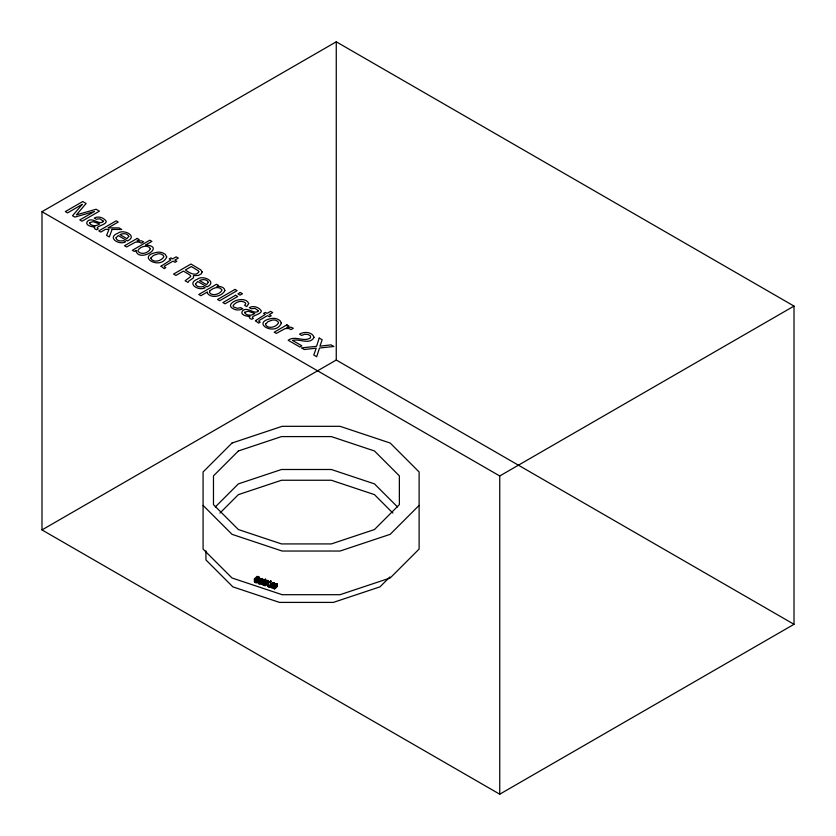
<?xml version="1.0" encoding="UTF-8"?>
<svg xmlns="http://www.w3.org/2000/svg" width="836" height="836" viewBox="0 0 836 836"><rect width="100%" height="100%" fill="white"/><g stroke="black" fill="none" stroke-linecap="round" stroke-linejoin="round"><path stroke-width="1.25" d="M272.17 587.666L270.624 586.464L272.181 586.976L271.805 585.743L270.467 585.461L270.509 587.238L272.17 588.001L276.214 583.591L277.385 585.242M274.783 584.374L273.853 582.786L272.787 583.894M257.739 581.835C257.31 584.719 261.867 583.695 259.379 581.511C254.468 582.128 263.716 575.764 262.494 580.936M258.136 579.933C261.24 580.602 259.411 575.795 257.007 576.38L254.416 578.982L254.416 582.159C258.084 584.563 257.843 578.533 254.416 578.982M277.374 585.932L274.772 588.534L273.226 587.321L274.783 587.844L274.407 586.6L273.069 586.329L273.288 588.314L274.772 588.868L277.374 586.266L276.204 585.566M266.945 582.88C270.185 583.998 265.325 579.87 268.011 581.26C257.655 590.833 271.982 576.265 266.694 581.438M258.376 581.637C262.755 585.44 253.141 581.783 261.24 578.606M260.801 579.651L261.804 579.139L262.159 580.497M270.707 585.89C272.599 587.112 269.119 584.5 273.853 582.786M273.299 586.747C275.201 587.98 271.721 585.367 276.444 583.653M264.928 584.301C267.875 586.945 260.174 584.855 266.778 580.602M256.433 582.159C257.969 580.059 253.057 577.833 254.886 581.981L256.433 582.159L259.829 578.836M261.229 582.535C263.382 581.96 260.205 582.891 261.229 584.427L260.78 581.95L261.229 582.535L264.155 579.672L264.74 580.153M263.821 580.288L264.542 580.048M215.322 506.929L238.375 483.877L281.513 469.498L331.328 469.498L374.465 483.877L397.518 506.929M219.931 513.085L238.375 494.63L281.513 480.251L331.328 480.251L374.465 494.63L392.91 513.085M255.534 579.348L258.136 576.756M255.983 579.526L258.585 576.934M256.339 579.724L258.941 577.122M256.631 579.965L259.223 577.362M254.886 581.981L257.488 579.379M256.871 580.257L259.474 577.666M257.028 580.529L259.63 577.927M255.502 582.18L257.237 580.445M257.143 580.811L259.745 578.209M255.534 582.525L259.306 578.982L258.658 579.682M255.92 582.629L259.808 578.512M256.255 582.661L259.797 579.191M256.537 582.619L259.724 579.494M256.788 582.514L261.01 578.585M258.24 581.877L261.501 578.669M258.199 582.253L261.501 578.982M259.16 581.375L261.752 578.773M258.24 582.661L261.981 578.909M259.588 581.678L262.19 579.087M259.756 581.887L262.358 579.285M258.627 583.591L262.494 579.505M259.996 582.347L262.598 579.745M258.878 583.695L263.382 579.348L264.155 579.672M259.15 583.768L262.682 580.278M259.379 583.779L262.661 580.539M259.578 583.747L263.821 579.494M261.229 582.891L264.364 579.651M261.731 582.608L265.733 579.285L262.682 582.587L263.131 585.064L267.416 580.957M261.94 582.65L264.74 579.756M262.138 582.755L265.284 579.139M263.131 581.887L262.682 582.159L265.733 579.285M261.229 584.427L263.821 581.825M263.131 585.064L263.131 582.734L265.284 579.985M263.957 583.612L267.05 580.56M263.988 583.821L266.59 581.219M264.092 584.03L267.405 580.633M264.709 584.145L267.917 580.863M264.343 585.482L267.844 581.95M264.698 585.325L267.666 582.295L267.133 581.856M264.688 585.628L268.053 582.18M265.566 585.001L268.157 582.399M265.054 585.702L268.199 582.64M265.346 585.649L268.189 582.776M267.865 583.465L270.948 581.02L270.948 583.862L268.346 586.464L269.861 587.3L267.865 586.642L267.865 583.465L270.948 581.02M270.247 585.775L273.236 582.765M270.185 585.984L273.414 582.723M271.021 585.325L273.623 582.734M271.46 585.472L274.062 582.87M271.648 585.587L274.25 582.995M271.805 585.743L274.407 583.141M271.94 585.911L274.542 583.319M272.045 586.12L274.647 583.518M272.128 586.339L274.72 583.737M272.17 586.579L274.772 583.988M272.181 586.976L274.783 584.249M272.839 586.642L276.214 583.591M272.787 586.851L276.016 583.591M274.051 586.339L276.653 583.737M274.239 586.454L276.841 583.852M274.407 586.6L276.998 583.998M274.302 587.081L277.134 584.176M273.487 588.032L277.249 584.385M273.602 588.168L277.322 584.604M273.508 588.481L276.34 585.681M274.762 587.447L277.364 584.845M274.083 588.439L277.385 585.116M274.396 588.513L276.998 585.911M274.354 588.826L277.374 586.266M419.118 505.393L390.172 534.329L340.043 551.039L282.16 551.039L232.021 534.329L203.085 505.393M389.848 576.986L379.983 586.862L333.345 602.401L279.496 602.401L232.857 586.862L205.938 559.932L205.938 550.872M264.009 583.35L265.409 583.507M275.828 583.632L275.389 584.761M41.988 211.696L336.26 41.8L794.012 306.08L794.012 624.304L499.74 794.2L41.988 529.919L41.988 211.696L499.74 475.977L794.012 306.08M41.988 529.919L336.26 360.023L794.012 624.304M260.811 578.627L260.404 580.017M273.424 583.12L274.333 583.915L273.247 583.549M276.183 583.925L276.935 584.782L275.838 584.416M276.956 586.224L275.89 585.712M257.488 576.871L258.617 577.321M270.948 583.862L272.463 584.364M272.463 584.698L270.467 584.04L270.467 580.863M266.945 582.556L267.666 582.295M258.846 577.498L259.254 578.178M499.74 475.977L499.74 794.2M336.26 41.8L336.26 360.023M268.346 583.622L268.346 586.464M265.733 580.132L265.733 582.462M248.689 303.572L246.714 306.582L244.645 305.38L245.732 303.761L245.429 302.914C241.865 299.664 235.794 301.838 233.275 305.349A3.699 2.132 0 0 0 233.777 307.052L237.414 308.317L240.716 307.648L242.785 308.85L239.974 309.748A6.155 3.553 0 0 1 236.045 309.811C219.523 305.025 244.875 293.499 248.689 303.572M161.045 266.193L164.128 268.617L165.81 267.645L164.326 266.684L164.765 265.911L173.052 261.135L175.079 262.305L176.814 261.292L174.787 260.121L178.329 258.084L176.177 256.84L172.634 258.878L170.92 257.885L169.175 258.899L170.889 259.891L161.045 266.193M255.44 320.69L258.533 323.124L260.215 322.153L258.732 321.191L259.17 320.418L267.457 315.632L269.474 316.802L271.219 315.799L269.192 314.629L272.735 312.58L270.582 311.337L267.039 313.385L265.315 312.392L263.58 313.395L265.294 314.388L255.44 320.69M116.005 237.873C116.392 241.061 121.053 241.405 123.54 240.59L125.63 241.803C119.172 245.523 106.433 237.591 117.907 233.213C123.425 228.677 138.149 236.034 127.49 240.935L118.2 235.564L116.005 237.873M195.582 283.822C195.958 286.999 200.619 287.344 203.106 286.529L205.207 287.741C198.738 291.461 186 283.529 197.474 279.151C202.991 274.616 217.715 281.972 207.067 286.873L197.766 281.502L195.582 283.822M103.183 221.08L103.121 221.78C98.439 225.177 92.357 216.524 87.362 221.352C84.342 225.344 92.127 227.204 94.98 226.755L94.175 227.653L95.001 229.022L96.683 229.754L98.251 228.834C93.663 226.692 105.9 225.041 106.203 221.718L106.088 221.091C103.591 217.506 98.126 215.803 94.207 218.071L96.192 219.22L99.797 218.813L103.183 221.08M258.282 310.616L258.219 311.326C253.538 314.723 247.456 306.06 242.461 310.898C239.43 314.89 247.226 316.75 250.079 316.301L249.274 317.189L250.1 318.568L251.782 319.289L253.35 318.38C248.762 316.238 260.999 314.587 261.302 311.264L261.187 310.637C258.69 307.052 253.224 305.349 249.306 307.617L251.291 308.766L254.896 308.359L258.282 310.616M150.961 257.875L150.888 258.512C153.573 263.298 161.829 260.895 163.866 256.683L163.187 255.283L161.275 254.154A4.107 2.372 0 0 0 157.941 253.851L153.458 255.408L150.961 257.875M265.608 324.065L265.524 324.692C268.21 329.488 276.465 327.085 278.503 322.863L277.834 321.463L275.911 320.345A4.107 2.372 0 0 0 272.578 320.031L268.095 321.599L265.608 324.065M202.134 271.919L201.298 273.811L198.487 275.42L193.461 275.681L193.419 277.939L188.727 281.136L188.027 282.422L185.132 280.75L190.608 276.653L190.556 275.629L188.758 274.229L183.397 271.125L175.926 275.431L173.574 274.072L190.974 264.03L200.703 269.809L202.134 271.919M150.396 248.71C148.756 252.953 141.023 255.429 137.982 251.208L137.94 250.434C140.061 246.474 147.836 244.196 150.396 248.71M135.954 250.486C138.285 263.361 166.542 246.348 145.589 245.042L151.901 241.395L149.832 240.204L132.36 250.288L134.335 251.417L135.954 250.486M166.709 256.924C160.846 271.146 134.387 255.785 157.941 252.169A7.409 4.274 0 0 1 162.78 252.911L165.277 254.322L166.709 256.924M281.345 323.114C275.493 337.336 249.023 321.964 272.578 318.349A7.409 4.274 0 0 1 277.416 319.091L279.914 320.512L281.345 323.114M89.682 222.7L89.556 223.348C91.73 226.483 96.861 226.242 99.651 223.944L93.099 221.665L89.682 222.7M244.781 312.246L244.655 312.894C246.829 316.029 251.96 315.789 254.75 313.49L248.198 311.211L244.781 312.246M128.775 236.379L126.999 238.688L119.945 234.623C122.62 233.244 127.511 233.025 128.775 236.379M208.342 282.317L206.565 284.627L199.522 280.562C202.187 279.182 207.077 278.963 208.342 282.317M198.822 271.784C195.948 277.155 188.612 272.285 185.362 269.986L191.308 266.559L198.059 270.561L198.822 271.784M314.012 337.316C309.978 345.414 299.204 338.256 292.569 340.451L301.838 345.801L299.821 346.961L288.169 340.242C295.066 335.173 303.865 342.415 310.501 337.911L310.469 335.967L308.244 334.546L304.67 334.275L301.702 335.414L299.539 334.16C303.876 331.328 312.288 331.767 314.012 337.316M224.863 290.594C222.136 296.414 211.769 298.765 207.453 293.405L207.412 291.963L200.933 295.714L198.79 294.481L216.482 284.261L218.562 285.463L216.879 286.435C219.837 286.163 224.612 286.926 224.863 290.594M319.206 338.058L316.562 346.323L301.409 347.88L304.252 349.521L316.227 348.173L313.761 355.018L316.687 356.7L319.488 348.016L333.815 346.491L331.004 344.871L319.937 346.167L322.153 339.761L319.206 338.058M112.108 229.419L109.297 236.964L106.569 235.397L109.014 229.409L105.587 229.325L100.822 232.074L98.773 230.893L116.183 220.84L118.231 222.031L108.126 227.862L118.984 227.904L121.711 229.482L112.108 229.419M209.742 291.032L209.439 292.558C212.553 296.571 219.575 294.282 221.853 290.468L221.833 289.695C218.896 285.672 212.595 288.002 209.742 291.032M82.21 204.381L72.533 215.74L74.864 217.088L94.51 211.477L79.786 219.931L82.022 221.216L99.432 211.174L96.088 209.24L76.41 214.873L86.118 203.493L82.743 201.539L65.344 211.592L67.591 212.887L82.21 204.381M232.021 443.028L203.085 471.964L203.085 549.053L232.021 577.99L282.16 594.699L340.043 594.699L390.172 577.99L419.118 549.053L419.118 471.964L390.172 443.028L340.043 426.318L282.16 426.318L232.021 443.028M238.375 450.97L213.473 475.883L213.473 504.641L238.375 529.543L281.513 543.923L331.328 543.923L374.465 529.543L399.368 504.641L399.368 475.883L374.465 450.97L331.328 436.591L281.513 436.591L238.375 450.97M137.198 238.427L124.512 245.753L126.644 246.975L135.432 242.158L139.027 242.043L141.347 243.151L143.593 241.855L141.545 240.872L137.031 240.862L139.225 239.587L137.198 238.427M234.979 289.434L217.569 299.476L219.711 300.709L237.111 290.656L234.979 289.434M235.533 295.265L222.909 302.559L225.072 303.813L237.706 296.519L235.533 295.265M240.308 292.506L237.894 293.906L240.057 295.15L242.482 293.76L240.308 292.506M286.905 324.859L274.218 332.185L276.35 333.407L285.139 328.59L288.733 328.475L291.053 329.593L293.3 328.287L291.252 327.304L286.738 327.294L288.932 326.03L286.905 324.859"/></g></svg>
